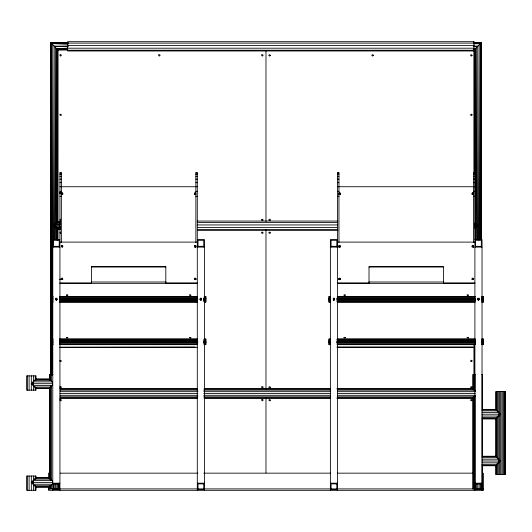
<?xml version="1.0" encoding="UTF-8"?>
<svg xmlns="http://www.w3.org/2000/svg" width="532" height="532" viewBox="0 0 532 532"><rect width="100%" height="100%" fill="white"/><g stroke="black" fill="none" stroke-linecap="round" stroke-linejoin="round"><path stroke-width="0.8" d="M50.66 375.08L50.733 42.746L68.116 42.646M56.678 239.832L56.691 227.383M56.691 224.058L56.871 48.884L67.544 48.685M57.895 239.992L57.902 229.206M57.902 221.738L57.975 49.988M474.205 375.16L474.212 344.437M474.251 172.574L474.278 49.702M480.216 239.646L480.416 43.564L473.793 43.531M481.44 239.959L481.52 42.46L473.34 42.467M50.866 375.073L51.551 43.564L68.109 43.491M52.196 375.173L52.249 344.457M52.256 339.476L52.322 302.123M52.336 296.311L52.768 44.781L53.4 239.865M474.411 375.16L474.478 344.443M474.837 172.587L475.096 48.884L473.453 48.858M475.98 239.613L476 226.319M476.007 224.657L476.313 47.667L476.945 239.613M55.022 239.613L55.647 47.667L55.96 224.657M478.561 239.865L479.192 44.781L479.532 239.865M49.463 487.186L52.395 484.253L52.395 480.615L49.463 477.683L36.07 477.683L31.315 482.431L36.07 487.186L49.463 487.186L49.476 486.301M49.722 486.002L49.822 486.82L35.704 486.82L35.804 486.002L36.07 487.186M49.722 380.134L49.822 379.309L35.704 379.309L35.804 380.134L36.07 378.95L49.463 378.95L52.395 381.883L52.395 385.52L49.463 388.453L36.07 388.453L31.315 383.698L36.07 378.95M49.722 478.867L49.822 478.042L35.704 478.042L35.804 478.867M473.267 389.923L473.008 388.739L336.929 388.739M51.105 385.713L50.853 387.063L34.673 387.063M55.601 299.31C57.243 296.763 57.243 301.85 55.601 299.31L55.654 299.596M200.118 299.31C201.761 296.763 201.761 301.85 200.118 299.31L200.178 299.596M334.648 299.596C334.109 296.617 332.154 301.312 334.648 299.596L333.657 300.008L333.464 298.725L334.435 298.725L334.695 299.177L334.209 300.021L333.69 300.021M477.709 299.31C479.359 296.763 479.359 301.85 477.709 299.31L477.769 299.596M61.499 193.076L61.32 193.987L61.951 192.83L62.796 193.296L62.796 194.233L62.457 194.612L62.796 193.788L62.457 193.362L61.499 193.522M61.499 245.724L61.32 246.629L61.951 245.478L62.796 245.944L62.457 247.254L62.796 246.436M61.32 278.835L61.499 279.739L61.499 278.369L62.457 278.209L62.796 279.526M61.499 278.369L61.32 279.28L59.936 279.273M195.736 194.007L195.284 192.83L194.439 193.296L194.772 194.167L195.736 194.007L195.736 194.446L195.736 193.076M195.736 246.648L195.736 245.724L194.439 245.944L194.772 246.808L195.736 246.648L195.736 247.094L195.736 245.724M195.736 278.369L195.736 279.739L195.909 278.835L195.284 278.123L194.439 278.588L194.439 279.526M339.09 193.076L339.09 194.446L339.09 193.076L339.542 192.83L340.387 193.296L340.387 194.233L340.054 194.612L340.387 193.788L340.054 193.362L339.09 193.522M339.09 245.724L339.09 247.094L339.09 245.724L339.542 245.478L340.387 245.944L340.054 247.254L340.387 246.436M338.957 279.659L338.917 278.835L339.542 278.123L340.387 278.588L340.387 279.526M339.09 278.369L339.09 279.739L338.917 278.835M473.327 194.007L472.882 192.83L472.037 193.296L472.037 194.233L472.369 194.612L472.037 193.788L472.369 193.362L473.507 193.987L473.327 194.446L473.327 194.007L472.369 194.167M473.327 246.648L473.327 245.724L472.037 245.944L472.369 246.808L473.327 246.648L473.327 247.094L473.327 245.724M473.327 278.369L473.327 279.739L473.507 278.835L472.882 278.123L472.037 278.588L472.037 279.526M496.875 417.108L496.263 418.598L482.145 418.598L482.504 418.957L495.897 418.957L500.652 414.209L495.897 409.454L482.504 409.454L482.145 409.82L496.263 409.82M496.875 463.897L496.263 465.387L482.145 465.387L482.504 465.746L495.897 465.746L500.652 460.998L495.897 456.25L482.504 456.25L482.145 456.609L496.263 456.609M479.226 299.31L478.468 298.545L477.723 299.177L478.208 300.021L479.172 299.596M333.411 298.771L333.411 299.842M55.654 299.017L56.066 298.605M200.178 299.017L201.136 298.592L201.621 299.436L201.362 299.888L200.218 299.689L200.391 298.725L200.877 298.545L201.362 298.725L201.535 299.689L200.391 299.888L200.132 299.436L200.617 298.592M201.415 299.842L201.575 299.017M35.159 485.144L34.673 485.789L50.853 485.789M50.367 479.718L50.853 479.073L34.673 479.073L35.159 479.718M474.637 223.553L475.096 222.955L477.756 225.615L475.096 228.275L474.637 227.676M194.439 193.741L195.736 193.522M194.439 246.383L195.736 246.17M195.736 278.815L194.439 279.034L194.772 279.46L195.736 279.3M472.037 246.383L473.327 246.17M473.327 278.815L472.037 279.034L472.369 279.46L473.327 279.3M60.695 227.224L54.936 227.058L53.493 225.615L54.936 224.178L60.695 224.005M481.52 42.46L473.992 49.988L474.045 172.78M475.422 395.821L473.008 398.242L336.929 398.242M56.618 300.021L57.104 299.177L56.359 298.545L55.607 299.177L56.099 300.021L56.618 300.021L55.82 299.842M478.208 298.592L477.723 299.436L478.468 300.068L479.219 299.436L478.468 298.545M60.515 219.144L59.89 219.889L60.515 220.64M60.515 232.025L59.89 232.77L60.515 233.515M61.499 246.17L62.796 246.383M61.499 278.815L62.796 279.034L62.457 279.46L61.499 279.3M339.09 246.17L340.387 246.383M339.09 278.815L340.387 279.034L340.054 279.46L339.09 279.3M195.151 347.05L59.936 347.243M472.749 347.05L336.809 347.05M52.781 300.799L51.351 301.092L53.007 301.092M203.736 297.96L205.884 297.521L204.222 297.521M52.781 343.293L51.351 343.586L53.007 343.586M330.372 300.799L328.942 301.092L330.605 301.092M203.736 340.46L205.884 340.021L204.222 340.021M482.045 297.814L483.482 297.521L481.819 297.521M330.372 343.293L328.942 343.586L330.605 343.586M482.045 340.314L483.482 340.021L481.819 340.021M62.457 194.167L59.936 193.522M340.054 194.167L339.09 194.007M62.457 246.808L61.32 246.19M340.054 246.808L339.09 246.648M52.781 299.975L51.351 299.942L52.768 299.729M203.763 298.991L205.884 298.671L203.736 298.618M330.372 299.975L328.942 299.942L330.359 299.729M52.781 342.475L51.351 342.442L52.768 342.229M482.065 298.884L483.482 298.671L482.045 298.638M203.763 341.484L205.884 341.165L203.736 341.118M330.372 342.475L328.942 342.442L330.359 342.229M482.065 341.378L483.482 341.165L482.045 341.132M52.921 299.962L51.351 299.942L52.781 299.829M203.729 298.844L205.884 298.671L204.315 298.652M330.512 299.962L328.942 299.942L330.379 299.829M482.045 298.785L483.482 298.671L481.906 298.652M52.921 342.462L51.351 342.442L52.781 342.329M203.729 341.338L205.884 341.165L204.315 341.145M330.512 342.462L328.942 342.442L330.379 342.329M482.045 341.285L483.482 341.165L481.906 341.145M473.793 43.863L480.416 43.564L480.822 239.646M473.633 46.41L477.749 46.224L477.756 239.739M60.695 226.805L54.936 227.058L54.936 224.178L60.695 224.424M474.67 224.245L476.313 224.178L476.313 227.058L474.67 227.104M60.216 228.248L56.153 228.275L56.971 229.093L60.222 228.979M52.768 298.884L51.351 298.671L52.781 298.638M203.736 299.995L205.884 299.942L203.763 299.622M330.359 298.884L328.942 298.671L330.372 298.638M482.045 299.975L483.482 299.942L482.065 299.729M52.768 341.378L51.351 341.165L52.781 341.132M203.736 342.495L205.884 342.442L203.763 342.123M330.359 341.378L328.942 341.165L330.372 341.132M482.045 342.475L483.482 342.442L482.065 342.229M473.453 48.924L475.089 48.891L475.276 224.058M51.351 299.942L52.841 299.908M204.394 298.705L205.884 298.671M328.942 299.942L330.432 299.908M481.985 298.705L483.482 298.671M51.351 342.442L52.841 342.409M204.394 341.198L205.884 341.165M328.942 342.442L330.432 342.409M481.985 341.198L483.482 341.165M54.211 239.739L54.211 46.224L68.229 46.018M473.786 42.846L481.227 42.753L481.274 239.653M52.781 298.785L51.351 298.671L52.921 298.652M204.315 299.962L205.884 299.942L203.729 299.769M330.379 298.785L328.942 298.671L330.512 298.652M481.906 299.962L483.482 299.942L482.045 299.829M52.781 341.285L51.351 341.165L52.921 341.145M204.315 342.462L205.884 342.442L203.729 342.269M330.379 341.285L328.942 341.165L330.512 341.145M481.906 342.462L483.482 342.442L482.045 342.329M60.222 222.117L56.971 222.137L60.222 222.25M57.782 229.086L60.222 229.073L56.971 229.093M67.75 49.935L57.981 49.995L50.447 42.46L50.587 374.388M50.454 42.467L67.624 42.467M67.617 43.119L473.992 43.119M67.617 45.553L473.992 45.553M67.617 48.199L473.992 48.199M67.617 50.221L473.992 50.221M59.936 173.046L61.366 173.033M195.869 173.033L197.299 173.033M337.527 173.033L338.957 173.033M473.46 173.033L474.896 173.033M59.936 174.283L61.366 174.31M195.869 174.283L197.299 174.283M337.527 174.283L338.957 174.283M473.46 174.283L474.896 174.283M59.936 176.338L61.366 176.338M195.869 176.338L197.299 176.338M337.527 176.338L338.957 176.338M473.46 176.338L474.896 176.338M59.936 179.144L61.366 179.144M195.869 179.144L197.299 179.144M337.527 179.144L338.957 179.144M473.46 179.144L474.896 179.144M59.936 182.642L61.366 182.642M195.869 182.642L197.299 182.642M337.527 182.642L338.957 182.642M473.46 182.642L474.896 182.642M59.936 186.739L195.643 186.739M195.869 186.732L197.299 186.732M337.527 186.732L474.896 186.732M59.936 191.327L61.366 191.327M195.869 191.327L197.299 191.327M337.527 191.327L338.957 191.327M473.46 191.327L474.896 191.327M59.936 192.132L61.366 192.205M59.936 192.404L61.366 192.404M59.936 192.591L61.366 192.591M59.936 192.903L61.366 192.903M59.936 193.109L61.366 193.109M59.936 193.382L61.366 193.382M59.936 193.628L61.366 193.628M59.936 196.301L61.366 196.301M195.869 196.301L197.299 196.301M337.527 196.301L338.957 196.301M473.46 196.301L474.896 196.301M197.445 221.059L337.887 221.059M197.445 222.502L337.887 222.502M197.445 224.936L337.887 224.936M53.493 225.615L60.036 225.615M474.484 225.615L477.756 225.615M197.445 227.59L337.887 227.59M197.445 229.611L337.887 229.611M197.445 230.369L337.887 230.369M59.936 239.56L52.781 239.56L52.781 490.331M197.299 239.56L204.454 239.56L204.454 490.331M337.527 239.56L330.372 239.56L330.372 490.331M474.896 239.56L482.045 239.56L482.045 490.331M59.936 242.107L197.299 242.107M337.527 242.107L474.896 242.107M53.493 246.329L59.218 246.329M198.017 246.329L203.736 246.329M331.09 246.329L336.809 246.329M475.608 246.329L481.334 246.329M52.781 247.081L59.936 247.081M197.299 247.081L204.454 247.081M330.372 247.081L337.527 247.081M474.896 247.081L482.045 247.081M91.411 267.037L165.818 267.037M369.009 267.037L443.415 267.037M59.936 279.2L61.366 279.2L61.366 279.659M59.936 279.473L61.366 279.473M91.378 282L165.858 282M368.975 282L443.449 282M59.936 282.918L91.411 282.918M165.818 282.918L197.299 282.918M337.527 282.918L369.009 282.918M443.415 282.918L474.896 282.918M59.936 283.357L197.299 283.357M337.527 283.357L474.896 283.357M53.007 296.444L51.351 296.444L51.351 302.169L53.007 302.169M59.657 296.444L197.578 296.444M204.222 296.444L205.884 296.444L205.884 302.169L204.222 302.169M330.605 296.444L328.942 296.444L328.942 302.169L330.605 302.169M337.248 296.444L475.169 296.444M481.819 296.444L483.482 296.444L483.482 302.169L481.819 302.169M51.351 296.73L53.007 296.73M59.657 296.73L197.578 296.73M204.222 296.73L205.884 296.73M328.942 296.73L330.605 296.73M337.248 296.73L475.169 296.73M481.819 296.73L483.482 296.73M53.007 297.521L51.351 297.521L52.781 297.814M59.657 297.521L197.578 297.521M330.605 297.521L328.942 297.521L330.372 297.814M337.248 297.521L475.169 297.521M55.501 298.233L57.163 298.233M200.072 298.233L201.728 298.233M333.099 298.233L334.761 298.233M477.663 298.233L479.325 298.233M56.618 298.592L56.099 298.592L55.607 299.436L56.359 300.068L57.104 299.436L56.359 298.545M59.677 298.545L197.552 298.545M336.723 298.605L475.701 298.605M60.209 298.771L197.851 298.771M336.975 298.771L475.448 298.771M59.537 299.017L197.698 299.017M337.135 299.017L475.289 299.017M59.597 299.31L197.638 299.31M337.188 299.31L475.236 299.31M59.537 299.596L197.698 299.596M337.135 299.596L475.289 299.596M60.209 299.842L197.851 299.842M336.975 299.842L475.448 299.842M59.677 300.068L197.552 300.068M200.617 300.021L201.136 300.021M336.723 300.008L475.701 300.008M203.736 300.347L204.454 300.347M59.657 301.092L197.578 301.092M204.222 301.092L205.884 301.092L203.736 300.653M337.248 301.092L475.169 301.092M481.819 301.092L483.482 301.092L482.045 300.799M203.736 301.411L204.454 301.411M336.809 301.411L337.527 301.411M51.351 301.883L53.007 301.883M59.657 301.883L197.578 301.883M204.222 301.883L205.884 301.883M328.942 301.883L330.605 301.883M337.248 301.883L475.169 301.883M481.819 301.883L483.482 301.883M59.657 302.169L197.578 302.169M337.248 302.169L475.169 302.169M53.007 338.944L51.351 338.944L51.351 344.663L53.007 344.663M59.657 338.944L197.578 338.944M204.222 338.944L205.884 338.944L205.884 344.663L204.222 344.663M330.605 338.944L328.942 338.944L328.942 344.663L330.605 344.663M337.248 338.944L475.169 338.944M481.819 338.944L483.482 338.944L483.482 344.663L481.819 344.663M51.351 339.223L53.007 339.223M59.657 339.223L197.578 339.223M204.222 339.223L205.884 339.223M328.942 339.223L330.605 339.223M337.248 339.223L475.169 339.223M481.819 339.223L483.482 339.223M203.736 339.635L204.454 339.635M336.809 339.635L337.527 339.635M474.896 339.635L475.608 339.635M53.007 340.021L51.351 340.021L52.781 340.314M59.657 340.021L197.578 340.021M330.605 340.021L328.942 340.021L330.372 340.314M337.248 340.021L475.169 340.021M59.677 341.045L197.552 341.045M337.275 341.045L475.149 341.045M59.956 341.105L197.279 341.105M336.723 341.105L475.701 341.105M60.209 341.265L197.851 341.265M336.975 341.265L475.448 341.265M59.537 341.511L197.698 341.511M337.135 341.511L475.289 341.511M59.597 341.803L197.638 341.803M203.736 341.803L204.454 341.803M337.188 341.803L475.236 341.803M59.537 342.096L197.698 342.096M337.135 342.096L475.289 342.096M60.209 342.342L197.851 342.342M336.975 342.342L475.448 342.342M59.956 342.502L197.279 342.502M336.723 342.502L475.701 342.502M59.677 342.561L197.552 342.561M337.275 342.561L475.149 342.561M59.657 343.586L197.578 343.586M204.222 343.586L205.884 343.586L203.736 343.147M337.248 343.586L475.169 343.586M481.819 343.586L483.482 343.586L482.045 343.293M203.736 343.971L204.454 343.971M336.809 343.971L337.527 343.971M474.896 343.971L475.608 343.971M51.351 344.384L53.007 344.384M59.657 344.384L197.578 344.384M204.222 344.384L205.884 344.384M328.942 344.384L330.605 344.384M337.248 344.384L475.169 344.384M481.819 344.384L483.482 344.384M59.657 344.663L197.578 344.663M337.248 344.663L475.169 344.663M59.936 347.29L197.299 347.29M337.527 347.29L474.065 347.29M52.947 374.428L49.476 374.428L49.476 379.402M475.362 374.428L473.014 374.428L473.014 389.358M481.467 374.428L482.491 374.428L482.491 410.099M34.673 380.34L50.853 380.34M52.395 381.883L33.137 381.883L33.137 385.52L52.395 385.52M31.315 383.698L52.575 383.698M59.79 388.739L197.532 388.739M204.168 388.739L330.286 388.739M60.262 389.098L197.412 389.098M204.055 389.098L330.399 389.098M337.049 389.098L473.367 389.098L475.422 391.16M60.063 390.129L197.897 390.129M203.709 390.129L330.751 390.129M337.394 390.129L474.398 390.129M60.176 391.672L197.937 391.672M203.743 391.672L330.711 391.672M337.348 391.672L475.109 391.672M60.023 393.487L197.884 393.487M203.696 393.487L330.758 393.487M337.401 393.487L475.262 393.487M60.176 395.309L197.937 395.309M203.743 395.309L330.711 395.309M337.348 395.309L475.109 395.309M60.063 396.845L197.897 396.845M203.709 396.845L330.751 396.845M337.394 396.845L474.398 396.845M60.262 397.876L197.412 397.876M204.055 397.876L330.399 397.876M337.049 397.876L473.367 397.876L473.267 397.058M59.79 398.242L197.532 398.242M204.168 398.242L330.286 398.242M481.926 410.85L497.287 410.85M481.979 412.386L498.83 412.386L498.83 416.024L481.979 416.024M481.846 414.209L500.652 414.209M481.926 417.567L497.287 417.567M481.926 457.64L497.287 457.64M481.979 459.183L498.83 459.183L498.83 462.813L481.979 462.813M481.846 460.998L500.652 460.998M481.926 464.356L497.287 464.356M50.148 473.161L48.485 473.161L48.485 478.128M60.109 473.161L197.911 473.161M203.723 473.161L330.731 473.161M337.374 473.161L473.52 473.161M52.395 480.615L33.137 480.615L33.137 484.253L52.395 484.253M31.315 482.431L52.575 482.431M52.781 483.176L59.936 483.176M197.299 483.176L204.454 483.176M330.372 483.176L337.527 483.176M474.896 483.176L482.045 483.176M48.485 488.901L483.482 488.901M67.537 49.722L57.695 49.709L57.729 222.389M60.562 221.857L58.088 221.851L60.562 221.904M473.786 42.706L481.227 42.753M56.153 222.955L60.216 222.988M50.739 42.753L68.116 42.986M473.633 46.164L477.749 46.224M67.544 49.13L56.877 48.891L57.237 222.403M481.985 299.908L483.482 299.942M328.942 298.671L330.432 298.705M204.394 299.908L205.884 299.942M51.351 298.671L52.841 298.705M481.985 342.409L483.482 342.442M328.942 341.165L330.432 341.198M204.394 342.409L205.884 342.442M51.351 341.165L52.841 341.198M474.67 224.125L476.313 224.178M474.67 226.984L476.313 227.058M68.109 44.316L51.557 43.571L51.883 375.073M54.217 46.231L68.229 46.863M477.936 299.842L479.126 299.689L478.96 298.725M472.037 246.875L472.369 247.254L472.369 246.808M194.439 194.233L194.772 194.612L194.772 194.167M194.439 246.875L194.772 247.254L194.772 246.808M49.822 478.042L50.181 479.159M35.345 485.703L35.704 486.82M36.07 388.453L35.804 387.269L35.704 388.087L49.822 388.087L49.722 387.269M51.105 480.416L50.853 479.073L51.019 480.316M57.243 228.215L57.27 239.832M475.276 227.383L475.289 239.832M474.118 345.361L474.125 374.402M57.729 229.033L57.729 239.826M55.96 226.319L55.986 239.613M505.24 391.599L505.24 474.591M504.762 391.599L504.762 474.591M504.01 391.599L504.01 474.591M503.026 391.599L503.026 474.591M501.882 391.599L501.882 474.591M500.652 391.599L500.652 474.591M499.422 391.599L499.422 474.591M498.271 391.599L498.271 412.347M498.271 415.665L498.271 459.655M498.271 462.142L498.271 474.591M497.287 391.599L497.287 411.515M497.287 416.496L497.287 457.992M497.287 463.804L497.287 474.591M496.536 391.599L496.536 410.691M496.536 418.159L496.536 457.161M496.536 464.636L496.536 474.591M496.063 391.599L496.063 409.859M496.063 418.159L496.063 456.336M496.063 465.46L496.063 474.591M495.897 409.859L495.897 391.599L505.4 391.599L505.4 474.591L495.897 474.591L495.897 465.46M495.897 418.99L495.897 456.336M483.482 473.161L483.482 490.331L48.485 490.331L48.485 487.059M482.491 418.391L482.491 456.549M482.491 464.842L482.491 488.901M482.384 374.428L482.384 410.099M482.384 419.223L482.384 456.549M482.384 464.842L482.384 488.901M482.178 374.428L482.178 410.099M482.178 418.391L482.178 456.549M482.178 464.842L482.178 488.901M481.467 483.921L481.467 488.901M481.334 246.928L481.334 240.311L475.608 240.311L475.608 246.928M480.429 483.921L480.429 488.901M479.152 483.921L479.152 488.901M477.756 483.921L477.756 488.901M476.353 483.921L476.353 488.901M475.076 374.428L475.076 391.851M475.076 395.163L475.076 488.901M474.896 490.331L474.896 172.614L473.46 172.614L473.46 242.446M474.039 374.428L474.039 390.189M474.039 396.825L474.039 488.901M473.46 245.744L473.46 247.387M473.507 278.835L473.46 279.659M473.334 374.428L473.334 389.358M473.334 396.825L473.334 488.901M473.327 193.076L473.327 193.522M473.121 374.428L473.121 389.358M473.121 398.481L473.121 488.901M473.014 397.657L473.014 488.901M472.882 192.83L472.882 193.276M472.882 245.478L472.882 245.924M472.882 278.123L472.882 278.568M472.369 192.917L472.369 193.362M472.369 245.565L472.369 246.003M472.369 278.209L472.369 278.655M443.415 283.357L443.415 266.592L369.009 266.592L369.009 283.357M340.054 192.917L340.054 193.362M340.054 245.565L340.054 246.003M340.054 278.209L340.054 278.655M339.542 192.83L339.542 193.276M339.542 245.478L339.542 245.924M339.542 278.123L339.542 278.568M338.957 242.446L338.957 172.614L337.527 172.614L337.527 490.331M338.957 245.744L338.957 247.387M336.809 246.928L336.809 240.311L331.09 240.311L331.09 246.928M265.98 50.533L265.98 221.472M265.98 229.771L265.98 389.092M265.98 398.222L265.98 472.908M203.736 246.928L203.736 240.311L198.017 240.311L198.017 246.928M197.299 490.331L197.299 172.614L195.869 172.614L195.869 242.446M195.869 245.631L195.869 247.387M195.909 278.835L195.869 279.659M195.284 192.83L195.284 193.276M195.284 245.478L195.284 245.924M195.284 278.123L195.284 278.568M194.772 192.917L194.772 193.362M194.772 245.565L194.772 246.003M194.772 278.209L194.772 278.655M165.818 283.357L165.818 266.592L91.411 266.592L91.411 283.357M62.457 192.917L62.457 193.362M62.457 245.565L62.457 246.003M62.457 278.209L62.457 278.655M61.951 192.83L61.951 193.276M61.951 245.478L61.951 245.924M61.951 278.123L61.951 278.568M61.499 194.007L61.499 194.446M61.499 246.648L61.499 247.094M61.366 242.446L61.366 172.614L59.936 172.614L59.936 490.331M59.218 246.928L59.218 240.311L53.493 240.311L53.493 246.928M58.946 483.921L58.946 488.901M58.633 483.921L58.633 488.901M57.922 483.921L57.922 488.901M56.884 483.921L56.884 488.901M55.607 483.921L55.607 488.901M54.211 483.921L54.211 488.901M51.531 374.428L51.531 381.896M51.531 386.039L51.531 480.602M51.531 484.752L51.531 488.901M50.493 374.428L50.493 380.234M50.493 386.87L50.493 478.946M50.493 485.583L50.493 488.901M49.789 374.428L49.789 380.234M49.789 387.702L49.789 478.946M49.789 485.583L49.789 488.901M49.576 374.428L49.576 379.402M49.576 387.702L49.576 478.115M49.576 487.239L49.576 488.901M49.476 387.702L49.476 478.115M49.476 486.414L49.476 488.901M36.03 379.835L36.03 375.858L26.6 375.858L26.6 390.169L36.03 390.169L36.03 387.781M36.03 477.61L36.03 476.02L26.6 476.02L26.6 490.331L36.03 490.331L36.03 486.354M35.225 375.858L35.225 380.626M35.225 386.99L35.225 390.169M35.225 476.02L35.225 479.199M35.225 485.563L35.225 490.331M33.523 375.858L33.523 383.013M33.523 384.603L33.523 390.169M33.523 476.02L33.523 481.586M33.523 483.176L33.523 490.331M31.315 375.858L31.315 390.169M31.315 476.02L31.315 490.331M29.107 375.858L29.107 390.169M29.107 476.02L29.107 490.331M27.405 375.858L27.405 390.169M27.405 476.02L27.405 490.331M333.291 298.924L333.464 299.888L334.435 299.888L334.608 298.924L334.209 298.592L333.291 298.924M60.069 54.849L60.069 55.827L60.515 56.086L61.36 55.601L61.027 54.683L60.069 54.849M60.069 114.347L60.069 115.324L61.027 115.491L61.36 115.098L61.027 114.18L60.069 114.347M158.802 54.849L158.622 55.341L159.248 56.086L160.092 55.601L159.76 54.683L158.802 54.849M60.069 360.457L60.069 361.434L60.515 361.694L61.36 361.208L61.027 360.29L60.069 360.457M60.069 386.817L60.069 387.795L61.027 387.961L61.36 387.569L61.027 386.651L60.069 386.817M60.069 399.698L60.069 400.669L61.027 400.842L61.36 400.443L61.027 399.525L60.069 399.698M261.824 54.849L261.644 55.341L262.276 56.086L263.121 55.601L262.781 54.683L261.824 54.849M270.316 55.341L269.691 56.086L268.846 55.601L268.846 55.082L269.691 54.59L270.316 55.341M261.824 219.403L261.824 220.381L262.276 220.64L263.121 220.148L262.781 219.237L261.824 219.403M261.824 232.285L261.824 233.255L262.781 233.428L263.121 232.511L262.276 232.025L261.824 232.285M270.316 219.889L269.691 220.64L268.846 220.148L268.846 219.63L269.691 219.144L270.316 219.889M270.316 232.77L270.143 233.255L269.179 233.428L268.846 232.511L269.691 232.025L270.316 232.77M373.344 55.341L372.719 56.086L371.875 55.601L371.875 55.082L372.719 54.59L373.344 55.341M261.824 386.817L261.824 387.795L262.781 387.961L263.121 387.05L262.781 386.651L261.824 386.817M261.824 399.698L261.824 400.669L262.781 400.842L263.121 399.924L262.781 399.525L261.824 399.698M270.316 387.309L269.691 388.054L268.846 387.569L269.179 386.651L270.143 386.817L270.316 387.309M270.316 400.184L270.143 400.669L269.179 400.842L268.846 399.924L269.691 399.439L270.316 400.184M472.077 55.341L471.445 56.086L470.601 55.601L470.601 55.082L471.445 54.59L472.077 55.341M472.077 114.839L471.445 115.584L470.94 115.491L470.601 114.58L471.445 114.087L472.077 114.839M472.077 360.949L471.445 361.694L470.601 361.208L470.601 360.689L471.445 360.197L472.077 360.949M472.077 387.309L471.445 388.054L470.601 387.569L470.94 386.651L471.897 386.817L472.077 387.309M472.077 400.184L471.897 400.669L470.94 400.842L470.601 399.924L471.445 399.439L472.077 400.184M67.837 295.08L66.34 295.08L67.837 295.08M67.837 337.7L66.34 337.7L67.837 337.7M189.492 295.007L190.895 295.167L189.492 295.007M189.492 337.627L190.895 337.787L189.492 337.627M345.428 295.08L343.938 295.08L345.428 295.08M345.428 337.7L343.938 337.7L345.428 337.7M467.083 295.007L468.486 295.167L467.083 295.007M467.083 337.627L468.486 337.787L467.083 337.627M60.562 229.325L58.088 229.365L60.562 229.372M473.992 41.669L67.617 41.669L67.617 50.979L473.992 50.979L473.992 41.669M59.218 483.894L53.493 483.894L53.493 489.613L59.218 489.613L59.218 483.894M203.736 483.894L198.017 483.894L198.017 489.613L203.736 489.613L203.736 483.894M336.809 483.894L331.09 483.894L331.09 489.613L336.809 489.613L336.809 483.894M481.334 483.894L475.608 483.894L475.608 489.613L481.334 489.613L481.334 483.894"/></g></svg>
